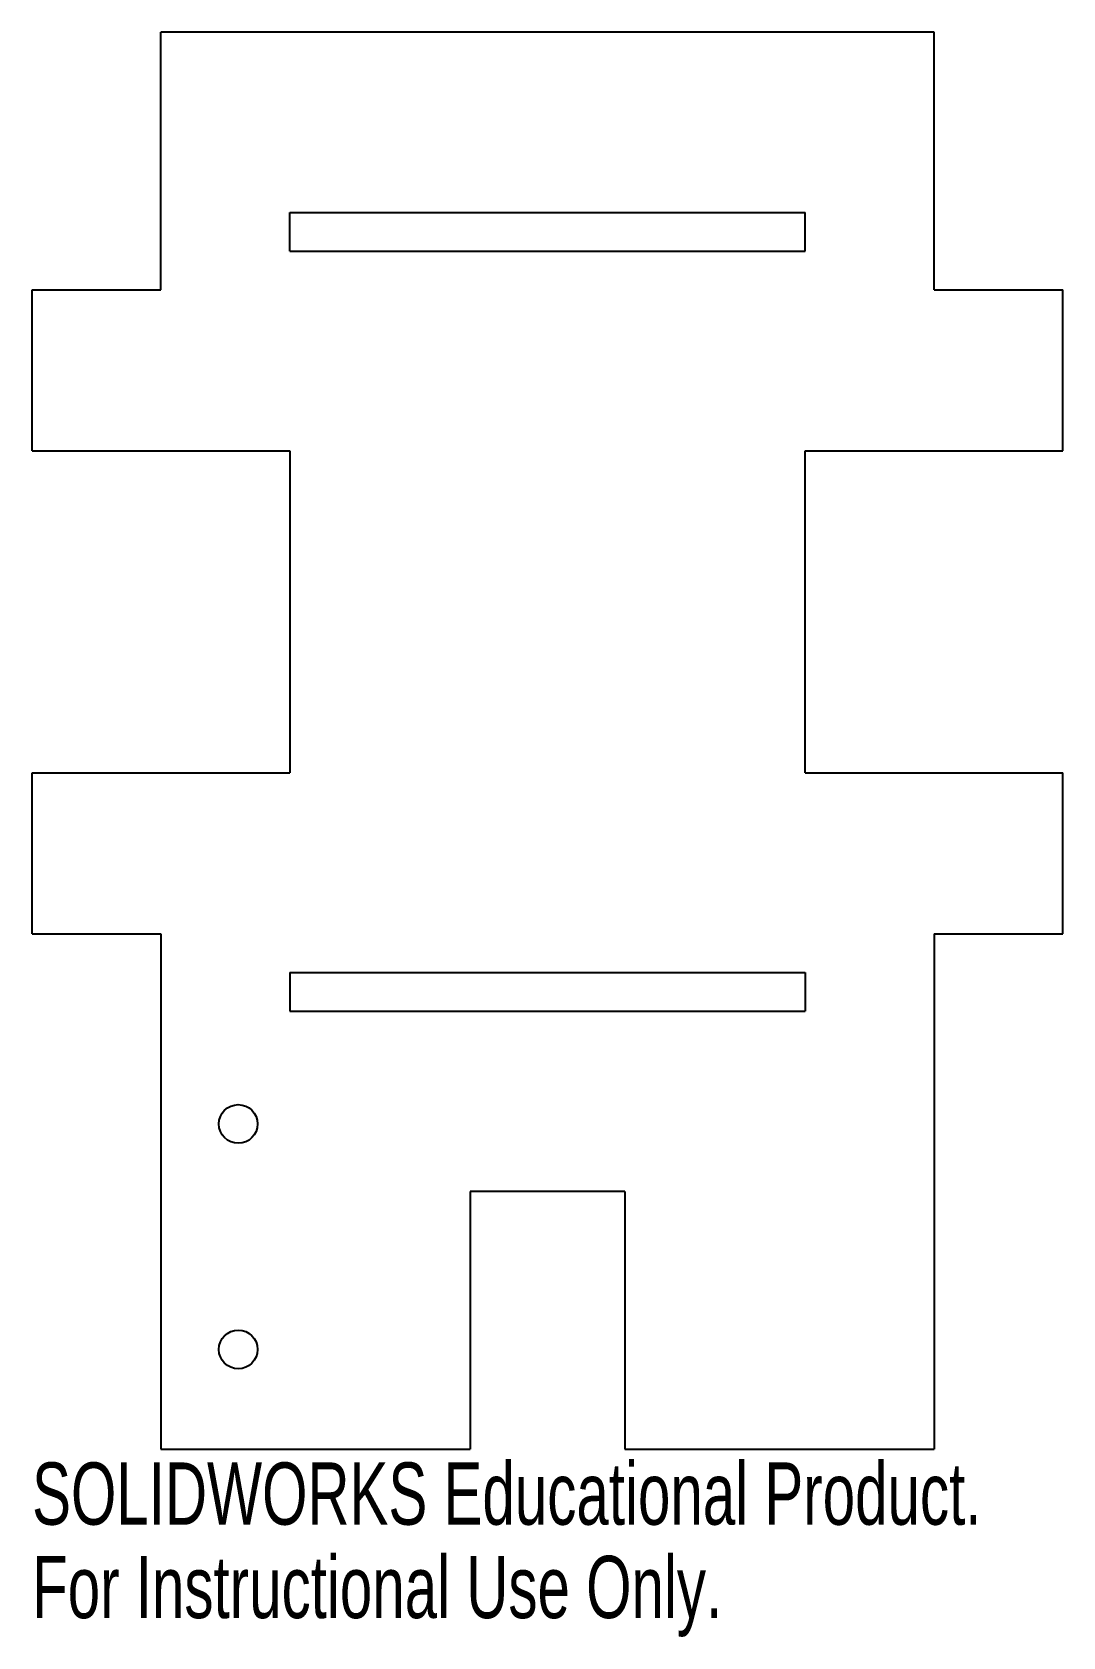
# Model space of a CAD drawing. Header units: millimetres. Extents: x 0 to 8, y -5.5 to 7.
import ezdxf

# ---------------------------------------------------------------- set-up
doc = ezdxf.new("R2010")
doc.units = ezdxf.units.MM
doc.styles.add('SLDTEXTSTYLE0', font='TXT', dxfattribs={"width": 0.7})

msp = doc.modelspace()

# ---------------------------------------------------------------- linework, layer by layer
at = {"color": 7, "linetype": 'Continuous', "lineweight": 25}
for p, q in [((7, 7), (1, 7)), ((1, 5), (1, 7)), ((7, 5), (7, 7)), ((2, 5.3), (2, 5.6)), ((2, 5.6), (6, 5.6)), ((6, 5.3), (6, 5.6)), ((2, 5.3), (6, 5.3)), ((0, 5), (1, 5)), ((0, 3.75), (0, 5)), ((7, 5), (8, 5)), ((8, 3.75), (8, 5)), ((0, 3.75), (2, 3.75)), ((2, 3.75), (2, 1.25)), ((6, 1.25), (6, 3.75)), ((6, 3.75), (8, 3.75)), ((0, 1.25), (2, 1.25)), ((0, 0), (0, 1.25)), ((6, 1.25), (8, 1.25)), ((8, 0), (8, 1.25)), ((0, 0), (1, 0)), ((1, 0), (1, -4)), ((7, 0), (7, -4)), ((7, 0), (8, 0)), ((2, -0.3), (6, -0.3)), ((2, -0.3), (2, -0.6)), ((6, -0.3), (6, -0.6)), ((2, -0.6), (6, -0.6)), ((3.4, -2), (3.4, -4)), ((4.6, -2), (3.4, -2)), ((4.6, -2), (4.6, -4)), ((1, -4), (3.4, -4)), ((4.6, -4), (7, -4))]:
    msp.add_line(p, q, dxfattribs=at)
for centre in [(1.6, -1.475), (1.6, -3.225)]:
    msp.add_circle(centre, 0.15, dxfattribs=at)

# ---------------------------------------------------------------- texts
at = {"color": 7, "linetype": 'Continuous', "char_height": 0.48336, "attachment_point": 1, "style": 'SLDTEXTSTYLE0'}
for s, insert in [('SOLIDWORKS Educational Product.', (0, -4.102)), ('For Instructional Use Only.', (0, -4.827))]:
    msp.add_mtext(s, dxfattribs=dict(at, insert=insert))

doc.saveas('drawing.dxf')
